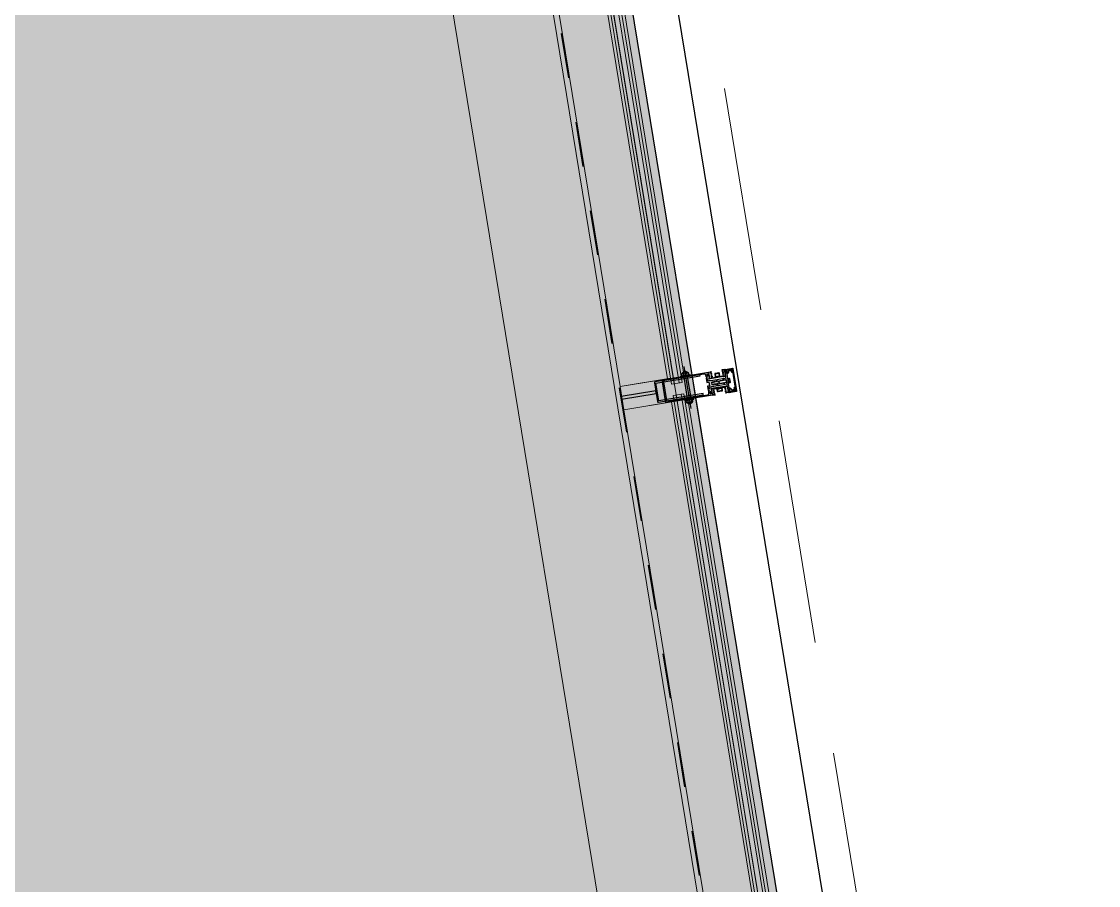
# Model space of a CAD drawing. Header units: metres. Extents: x 2 to 659295185, y -28 to 1124222152.
# Drawn here: x 655632.208 to 655634.607, y 1126445.105 to 1126447.028 of the extents above; entities that cross this region are included whole.
import ezdxf

# ---------------------------------------------------------------- set-up
doc = ezdxf.new("R2010")
doc.units = ezdxf.units.M
doc.header["$MEASUREMENT"] = 0
for name, pattern in [('CCSM_XREF ESTRUCTURA15$0$ACAD_ISO02W100', [15, 12, -3]), ('CCSM_XREF ESTRUCTURA15$0$ACAD_ISO08W100', [36, 24, -3, 6, -3]), ('CCSM_XREF ESTRUCTURA15$0$CENTER', [2, 1.25, -0.25, 0.25, -0.25]), ('CCSM_XREF ESTRUCTURA15$0$DASHED', [0.75, 0.5, -0.25]), ('DASHDOT', [1, 0.5, -0.25, 0, -0.25])]:
    doc.linetypes.add(name, pattern=pattern)
for name, color, linetype in [('CCSM_C1_CUERPO D.dwg 19-03-12$0$A-BROCAL', 8, 'CONTINUOUS'), ('CCSM_C1_CUERPO D.dwg 19-03-12$0$A-ESTRUCTURA DE FACHADA DE VIDRIO', 5, 'CONTINUOUS'), ('CCSM_C1_CUERPO D.dwg 19-03-12$0$A-VIDRIO', 135, 'CONTINUOUS'), ('CCSM_C1_CUERPO EL$0$A-AREAS COMERCIALES', 151, 'CONTINUOUS'), ('CCSM_XREF ESTRUCTURA15$0$1. ESTRUCTURA PROPUESTA', 3, 'CONTINUOUS'), ('CCSM_XREF ESTRUCTURA15$0$A-BROCAL', 8, 'CONTINUOUS'), ('CCSM_XREF ESTRUCTURA15$0$ALUMINIO', 26, 'CONTINUOUS'), ('CCSM_XREF ESTRUCTURA15$0$cl', 1, 'CCSM_XREF ESTRUCTURA15$0$CENTER'), ('CCSM_XREF ESTRUCTURA15$0$EJES', 3, 'CCSM_XREF ESTRUCTURA15$0$ACAD_ISO08W100'), ('CCSM_XREF ESTRUCTURA15$0$LAYER1', 1, 'CONTINUOUS'), ('CCSM_XREF ESTRUCTURA15$0$LAYER4', 5, 'CONTINUOUS'), ('CCSM_XREF ESTRUCTURA15$0$METALICO', 5, 'CONTINUOUS'), ('CCSM_XREF ESTRUCTURA15$0$PROYECCION DE TECHO', 212, 'CONTINUOUS'), ('CCSM_XREF ESTRUCTURA15$0$VARIOS', 20, 'CONTINUOUS')]:
    doc.layers.add(name, color=color, linetype=linetype)
doc.layers.add('CCSM_C1_CUERPO D.dwg 19-03-12$0$VEGETACIÓN', color=7, linetype='CONTINUOUS', true_color=0x428500)
doc.layers.add('LOCALES ASIGNADOS', color=41, linetype='DASHDOT', lineweight=0)
pattern_1 = [(329.308451238, (-1.74908, -4.25296), (0.0412171804, -0.54709132384), [0.05715, -0.62865]), (274.30845124, (-1.7491, -4.25296), (0.5485208358, 0.19704611346), [0.04572, -0.50292]), (19.75945124, (-1.74564, -4.29855), (0.5897357616, -0.35004758223), [0.04857, -0.53427]), (325.49265124, (-1.5987, -4.2283), (0.00707447526, -0.8229292713), [0.085725, -0.942975]), (15.94405124, (-1.5981, -4.2969), (0.8477022361, -0.58277140046), [0.072855, -0.801405]), (270.49245124, (-1.5987, -4.2283), (0.8477011195, -0.5827727124), [0.06858, -0.75438]), (300.308451238, (-1.62395, -4.30967), (-0.2291857787, -0.49847933902), [0.05715, -0.62865]), (245.30845124, (-1.62395, -4.30967), (0.57527698422, -0.09358776406), [0.04572, -0.50292]), (350.75985124, (-1.64305, -4.3512), (0.3460922171, -0.59206566832), [0.04857, -0.53427]), (316.808451238, (-1.74908, -4.25296), (0.251823560087, 0.031886379613), [0, -0.496824, 0, -0.51054, 0, -0.504825]), (286.808451238, (-1.74908, -4.25296), (0.32900826904, -0.149206878947), [0, -0.291084, 0, -0.485394, 0, -0.192405]), (246.808451238, (-1.77656, -4.08527), (0.048835163688, -0.40419522367), [0, -0.1905, 0, -0.59436, 0, -0.78867]), (236.808451238, (-1.7889, -4.01008), (0.14715442583, -0.426197633), [0, -0.24765, 0, -0.394716, 0, -0.56007])]

# ---------------------------------------------------------------- blocks, each defined once
blk = doc.blocks.new('CCSM_XREF ESTRUCTURA15$0$A$C1C286DAD')
at = {"layer": 'CCSM_XREF ESTRUCTURA15$0$ALUMINIO'}
h = blk.add_hatch(color=256, dxfattribs=at)
edge = h.paths.add_edge_path()
edge.add_line((12061.7, -3707), (12062.3, -3707.6))
edge.add_line((12062.3, -3707.6), (12061.8, -3708.2))
edge.add_line((12061.8, -3708.2), (12062.3, -3708.7))
edge.add_line((12062.3, -3708.7), (12061.8, -3709.2))
edge.add_line((12061.8, -3709.2), (12062.3, -3709.7))
edge.add_line((12062.3, -3709.7), (12061.8, -3710.2))
edge.add_line((12061.8, -3710.2), (12062.3, -3710.7))
edge.add_line((12062.3, -3710.7), (12061.8, -3711.2))
edge.add_line((12061.8, -3711.2), (12062.3, -3711.7))
edge.add_line((12062.3, -3711.7), (12061.8, -3712.2))
edge.add_line((12061.8, -3712.2), (12062.3, -3712.7))
edge.add_line((12062.3, -3712.7), (12061.8, -3713.3))
edge.add_line((12061.8, -3713.3), (12062.3, -3713.8))
edge.add_line((12062.3, -3713.8), (12061.8, -3714.3))
edge.add_line((12061.8, -3714.3), (12062.3, -3714.8))
edge.add_line((12062.3, -3714.8), (12061.8, -3715.3))
edge.add_line((12061.8, -3715.3), (12062.3, -3715.8))
edge.add_line((12062.3, -3715.8), (12061.8, -3716.3))
edge.add_line((12061.8, -3716.3), (12062.3, -3716.8))
edge.add_line((12062.3, -3716.8), (12061.8, -3717.3))
edge.add_line((12061.8, -3717.3), (12062.3, -3717.8))
edge.add_line((12062.3, -3717.8), (12061.8, -3718.3))
edge.add_line((12061.8, -3718.3), (12062.3, -3718.8))
edge.add_line((12062.3, -3718.8), (12061.8, -3719.3))
edge.add_line((12061.8, -3719.3), (12062.3, -3719.9))
edge.add_line((12062.3, -3719.9), (12061.6, -3720.5))
edge.add_line((12061.6, -3720.5), (12060.6, -3720.5))
edge.add_line((12060.6, -3720.5), (12060.6, -3718.2))
edge.add_line((12060.6, -3718.2), (12058.6, -3718.2))
edge.add_line((12058.6, -3718.2), (12058.6, -3720.5))
edge.add_line((12058.6, -3720.5), (12057.6, -3720.5))
edge.add_line((12057.6, -3720.5), (12057.6, -3705.5))
edge.add_line((12057.6, -3705.5), (12056.6, -3704.5))
edge.add_line((12056.6, -3704.5), (12057.6, -3703.5))
edge.add_line((12057.6, -3703.5), (12057.6, -3699.7))
edge.add_line((12057.6, -3699.7), (12053.8, -3699.7))
edge.add_line((12053.8, -3699.7), (12053.8, -3704.5))
edge.add_line((12053.8, -3704.5), (12046.3, -3704.5))
edge.add_line((12046.3, -3704.5), (12045.7, -3703.3))
edge.add_arc((12044.8, -3701.5), 2, 296.5651, 603.435)
edge.add_line((12043.9, -3703.3), (12043.3, -3704.5))
edge.add_line((12043.3, -3704.5), (12038.8, -3704.5))
edge.add_line((12038.8, -3704.5), (12038.8, -3599.5))
edge.add_line((12038.8, -3599.5), (12090.8, -3599.5))
edge.add_line((12090.8, -3599.5), (12090.8, -3704.5))
edge.add_line((12090.8, -3704.5), (12086.3, -3704.5))
edge.add_line((12086.3, -3704.5), (12085.7, -3703.3))
edge.add_arc((12084.8, -3701.5), 2, 296.5651, 603.435)
edge.add_line((12083.9, -3703.3), (12083.3, -3704.5))
edge.add_line((12083.3, -3704.5), (12075.8, -3704.5))
edge.add_line((12075.8, -3704.5), (12075.8, -3699.7))
edge.add_line((12075.8, -3699.7), (12072, -3699.7))
edge.add_line((12072, -3699.7), (12072, -3703.5))
edge.add_line((12072, -3703.5), (12073, -3704.5))
edge.add_line((12073, -3704.5), (12072, -3705.5))
edge.add_line((12072, -3705.5), (12072, -3720.5))
edge.add_line((12072, -3720.5), (12071, -3720.5))
edge.add_line((12071, -3720.5), (12071, -3718.2))
edge.add_line((12071, -3718.2), (12069, -3718.2))
edge.add_line((12069, -3718.2), (12069, -3720.5))
edge.add_line((12069, -3720.5), (12068.1, -3720.5))
edge.add_line((12068.1, -3720.5), (12067.4, -3719.9))
edge.add_line((12067.4, -3719.9), (12067.9, -3719.3))
edge.add_line((12067.9, -3719.3), (12067.4, -3718.8))
edge.add_line((12067.4, -3718.8), (12067.9, -3718.3))
edge.add_line((12067.9, -3718.3), (12067.4, -3717.8))
edge.add_line((12067.4, -3717.8), (12067.9, -3717.3))
edge.add_line((12067.9, -3717.3), (12067.4, -3716.8))
edge.add_line((12067.4, -3716.8), (12067.9, -3716.3))
edge.add_line((12067.9, -3716.3), (12067.4, -3715.8))
edge.add_line((12067.4, -3715.8), (12067.9, -3715.3))
edge.add_line((12067.9, -3715.3), (12067.4, -3714.8))
edge.add_line((12067.4, -3714.8), (12067.9, -3714.3))
edge.add_line((12067.9, -3714.3), (12067.4, -3713.8))
edge.add_line((12067.4, -3713.8), (12067.9, -3713.3))
edge.add_line((12067.9, -3713.3), (12067.4, -3712.7))
edge.add_line((12067.4, -3712.7), (12067.9, -3712.2))
edge.add_line((12067.9, -3712.2), (12067.4, -3711.7))
edge.add_line((12067.4, -3711.7), (12067.9, -3711.2))
edge.add_line((12067.9, -3711.2), (12067.4, -3710.7))
edge.add_line((12067.4, -3710.7), (12067.9, -3710.2))
edge.add_line((12067.9, -3710.2), (12067.4, -3709.7))
edge.add_line((12067.4, -3709.7), (12067.9, -3709.2))
edge.add_line((12067.9, -3709.2), (12067.4, -3708.7))
edge.add_line((12067.4, -3708.7), (12067.9, -3708.2))
edge.add_line((12067.9, -3708.2), (12067.4, -3707.6))
edge.add_line((12067.4, -3707.6), (12068, -3707))
edge.add_line((12068, -3707), (12061.7, -3707))
edge = h.paths.add_edge_path(flags=16)
edge.add_line((12088.8, -3605.5), (12088.8, -3693.7))
edge.add_arc((12085.8, -3693.7), 3, -90, 0, ccw=False)
edge.add_line((12085.8, -3696.7), (12082.8, -3696.7))
edge.add_line((12082.8, -3696.7), (12078.8, -3699.2))
edge.add_line((12078.8, -3699.2), (12078.8, -3696.7))
edge.add_line((12078.8, -3696.7), (12069, -3696.7))
edge.add_line((12069, -3696.7), (12069, -3701.5))
edge.add_line((12069, -3701.5), (12060.6, -3701.5))
edge.add_line((12060.6, -3701.5), (12060.6, -3696.7))
edge.add_line((12060.6, -3696.7), (12050.8, -3696.7))
edge.add_line((12050.8, -3696.7), (12050.8, -3699.2))
edge.add_line((12050.8, -3699.2), (12046.8, -3696.7))
edge.add_line((12046.8, -3696.7), (12043.8, -3696.7))
edge.add_arc((12043.8, -3693.7), 3, 180, 270, ccw=False)
edge.add_line((12040.8, -3693.7), (12040.8, -3605.5))
edge.add_arc((12043.8, -3605.5), 3, 90, 180, ccw=False)
edge.add_line((12043.8, -3602.5), (12085.8, -3602.5))
edge.add_arc((12085.8, -3605.5), 3, 0, 90, ccw=False)
h = blk.add_hatch(color=256, dxfattribs=at)
edge = h.paths.add_edge_path()
edge.add_arc((12088.9, -3756.8), 1.02, 270, 360)
edge.add_line((12089.9, -3756.8), (12089.9, -3744.6))
edge.add_line((12089.9, -3744.6), (12088.9, -3743.6))
edge.add_line((12088.9, -3743.6), (12090.7, -3741.8))
edge.add_line((12090.7, -3741.8), (12091, -3741.8))
edge.add_arc((12091, -3742.1), 0.3, 0, 90, ccw=False)
edge.add_line((12091.3, -3742.1), (12091.3, -3758.2))
edge.add_arc((12090.3, -3758.2), 1.02, -90, 0, ccw=False)
edge.add_line((12090.3, -3759.2), (12039.5, -3759.2))
edge.add_arc((12039.5, -3758.2), 1.02, 180, 270, ccw=False)
edge.add_line((12038.5, -3758.2), (12038.5, -3742.1))
edge.add_arc((12038.8, -3742.1), 0.3, 90, 180, ccw=False)
edge.add_line((12038.8, -3741.8), (12039.1, -3741.8))
edge.add_line((12039.1, -3741.8), (12040.9, -3743.6))
edge.add_line((12040.9, -3743.6), (12039.9, -3744.6))
edge.add_line((12039.9, -3744.6), (12039.9, -3756.8))
edge.add_arc((12040.9, -3756.8), 1.02, 180, 270)
edge.add_line((12040.9, -3757.8), (12088.9, -3757.8))
at = {"layer": 'CCSM_XREF ESTRUCTURA15$0$A-BROCAL', "elevation": -0.5}
for points in [[(-7340.1, 1787.5), (-7025.4, -3691.3), (-7020, -3767.1), (32750.7, -3767.2), (32755.1, -3691), (33071.8, 1801.9)], [(-7240.3, 1793.3), (-6927.9, -3643.7), (-6901.2, -3667.1), (32631.6, -3667.2), (32657.6, -3643.9), (32971.9, 1807.7)]]:
    blk.add_lwpolyline(points, dxfattribs=at)
at = {"layer": 'CCSM_XREF ESTRUCTURA15$0$ALUMINIO', "elevation": -0.5}
for points in [[(12061.7, -3707), (12062.3, -3707.6), (12061.8, -3708.2), (12062.3, -3708.7), (12061.8, -3709.2), (12062.3, -3709.7), (12061.8, -3710.2), (12062.3, -3710.7), (12061.8, -3711.2), (12062.3, -3711.7), (12061.8, -3712.2), (12062.3, -3712.7), (12061.8, -3713.3), (12062.3, -3713.8), (12061.8, -3714.3), (12062.3, -3714.8), (12061.8, -3715.3), (12062.3, -3715.8), (12061.8, -3716.3), (12062.3, -3716.8), (12061.8, -3717.3), (12062.3, -3717.8), (12061.8, -3718.3), (12062.3, -3718.8), (12061.8, -3719.3), (12062.3, -3719.9), (12061.6, -3720.5), (12060.6, -3720.5), (12060.6, -3718.2), (12058.6, -3718.2), (12058.6, -3720.5), (12057.6, -3720.5), (12057.6, -3705.5), (12056.6, -3704.5), (12057.6, -3703.5), (12057.6, -3699.7), (12053.8, -3699.7), (12053.8, -3704.5), (12046.3, -3704.5), (12045.7, -3703.3, 4.236068), (12043.9, -3703.3), (12043.3, -3704.5), (12038.8, -3704.5), (12038.8, -3599.5), (12090.8, -3599.5), (12090.8, -3704.5), (12086.3, -3704.5), (12085.7, -3703.3, 4.236068), (12083.9, -3703.3), (12083.3, -3704.5), (12075.8, -3704.5), (12075.8, -3699.7), (12072, -3699.7), (12072, -3703.5), (12073, -3704.5), (12072, -3705.5), (12072, -3720.5), (12071, -3720.5), (12071, -3718.2), (12069, -3718.2), (12069, -3720.5), (12068.1, -3720.5), (12067.4, -3719.9), (12067.9, -3719.3), (12067.4, -3718.8), (12067.9, -3718.3), (12067.4, -3717.8), (12067.9, -3717.3), (12067.4, -3716.8), (12067.9, -3716.3), (12067.4, -3715.8), (12067.9, -3715.3), (12067.4, -3714.8), (12067.9, -3714.3), (12067.4, -3713.8), (12067.9, -3713.3), (12067.4, -3712.7), (12067.9, -3712.2), (12067.4, -3711.7), (12067.9, -3711.2), (12067.4, -3710.7), (12067.9, -3710.2), (12067.4, -3709.7), (12067.9, -3709.2), (12067.4, -3708.7), (12067.9, -3708.2), (12067.4, -3707.6), (12068, -3707)], [(12088.8, -3605.5), (12088.8, -3693.7, -0.414214), (12085.8, -3696.7), (12082.8, -3696.7), (12078.8, -3699.2), (12078.8, -3696.7), (12069, -3696.7), (12069, -3701.5), (12060.6, -3701.5), (12060.6, -3696.7), (12050.8, -3696.7), (12050.8, -3699.2), (12046.8, -3696.7), (12043.8, -3696.7, -0.414214), (12040.8, -3693.7), (12040.8, -3605.5, -0.414214), (12043.8, -3602.5), (12085.8, -3602.5, -0.414214)], [(12088.9, -3757.8), (12088.9, -3757.8, 0.414214), (12089.9, -3756.8), (12089.9, -3744.6), (12088.9, -3743.6), (12090.7, -3741.8), (12091, -3741.8, -0.414214), (12091.3, -3742.1), (12091.3, -3758.2, -0.414214), (12090.3, -3759.2), (12039.5, -3759.2, -0.414214), (12038.5, -3758.2), (12038.5, -3742.1, -0.414214), (12038.8, -3741.8), (12039.1, -3741.8), (12040.9, -3743.6), (12039.9, -3744.6), (12039.9, -3756.8, 0.414214), (12040.9, -3757.8)], [(12081.8, -3740.6), (12083.1, -3741.9, 2.544495), (12086.3, -3741.9), (12087.6, -3740.6), (12088.8, -3740.6, -0.414214), (12089.8, -3741.7), (12089.8, -3742.6), (12088.8, -3743.6), (12089.8, -3744.7), (12087.6, -3755.8, -0.35857), (12085.7, -3757.4), (12081.7, -3757.4), (12081.7, -3755.4), (12085.7, -3755.4), (12085.7, -3747.9, -0.4818), (12080.3, -3743.6), (12065.9, -3743.6), (12064.8, -3742.6), (12063.8, -3743.6), (12049.4, -3743.6, -0.4818), (12044, -3747.9), (12044, -3755.4), (12048, -3755.4), (12048, -3757.4), (12044, -3757.4, -0.35857), (12042.1, -3755.8), (12039.9, -3744.7), (12040.9, -3743.6), (12039.9, -3742.6), (12039.9, -3741.7, -0.414214), (12040.9, -3740.6), (12042.1, -3740.6), (12043.4, -3741.9, 2.544495), (12046.6, -3741.9), (12047.8, -3740.6)]]:
    blk.add_lwpolyline(points, format="xyb", close=True, dxfattribs=at)
blk.add_lwpolyline([(12061.7, -3723), (12062.3, -3723.6), (12061.8, -3724.2), (12062.3, -3724.7), (12061.8, -3725.2), (12062.3, -3725.7), (12061.8, -3726.2), (12062.3, -3726.7), (12061.8, -3727.2), (12062.3, -3727.7), (12061.8, -3728.2), (12062.3, -3728.7), (12061.8, -3729.3), (12062.3, -3729.8), (12061.8, -3730.3), (12062.3, -3730.8), (12061.8, -3731.3), (12062.3, -3731.8), (12061.8, -3732.3), (12062.3, -3732.8), (12061.8, -3733.3), (12062.3, -3733.8), (12061.8, -3734.3), (12062.3, -3734.8), (12061.8, -3735.3), (12062.3, -3735.9), (12061.6, -3736.5), (12060.6, -3736.5), (12060.6, -3734.2), (12058.6, -3734.2), (12058.6, -3736.5), (12057.6, -3736.5), (12057.6, -3720.5), (12062.4, -3720.5), (12062.4, -3719.2), (12063, -3718.6), (12062.4, -3718), (12062.4, -3711.9), (12063, -3711.3), (12062.4, -3710.7), (12062.4, -3708), (12067.3, -3708), (12067.3, -3710.7), (12066.7, -3711.3), (12067.3, -3711.9), (12067.3, -3718), (12066.7, -3718.6), (12067.3, -3719.2), (12067.3, -3720.5), (12072, -3720.5), (12072, -3736.5), (12071, -3736.5), (12071, -3734.2), (12069, -3734.2), (12069, -3736.5), (12068.1, -3736.5), (12067.4, -3735.9), (12067.9, -3735.3), (12067.4, -3734.8), (12067.9, -3734.3), (12067.4, -3733.8), (12067.9, -3733.3), (12067.4, -3732.8), (12067.9, -3732.3), (12067.4, -3731.8), (12067.9, -3731.3), (12067.4, -3730.8), (12067.9, -3730.3), (12067.4, -3729.8), (12067.9, -3729.3), (12067.4, -3728.7), (12067.9, -3728.2), (12067.4, -3727.7), (12067.9, -3727.2), (12067.4, -3726.7), (12067.9, -3726.2), (12067.4, -3725.7), (12067.9, -3725.2), (12067.4, -3724.7), (12067.9, -3724.2), (12067.4, -3723.6), (12068, -3723)], close=True, dxfattribs=at)
at = {"layer": 'CCSM_XREF ESTRUCTURA15$0$cl'}
blk.add_line((10588.3, -3503.1, -0.5), (15143.3, -3503.1, -0.5), dxfattribs=at)
at = {"layer": 'CCSM_XREF ESTRUCTURA15$0$EJES'}
blk.add_line((12112.3, -3652, -0.5), (12017.4, -3652, -0.5), dxfattribs=at)
at = {"layer": 'CCSM_XREF ESTRUCTURA15$0$LAYER1', "elevation": -0.5}
for points in [[(12046.5, -3710.5), (12047, -3708.8), (12049.6, -3708.8), (12049.1, -3710.5), (12050.1, -3710.5), (12050.6, -3708.8), (12052.8, -3708.8), (12052.3, -3710.5), (12053.3, -3710.5), (12053.8, -3708.8), (12053.8, -3704.6), (12045.4, -3704.6), (12045.4, -3701.6), (12046.5, -3702.2), (12046.8, -3701.7), (12044.9, -3700.6), (12042.9, -3701.8), (12043.2, -3702.3), (12044.4, -3701.6), (12044.4, -3704.6), (12038.8, -3704.6), (12038.8, -3708.8), (12038.3, -3710.5), (12039.4, -3710.5), (12039.9, -3708.8), (12042.2, -3708.8), (12041.7, -3710.5), (12042.8, -3710.5), (12043.3, -3708.8), (12046, -3708.8), (12045.5, -3710.5)], [(12083.2, -3710.5), (12082.7, -3708.8), (12080.1, -3708.8), (12080.6, -3710.5), (12079.5, -3710.5), (12079, -3708.8), (12076.9, -3708.8), (12077.4, -3710.5), (12076.3, -3710.5), (12075.8, -3708.8), (12075.8, -3704.6), (12084.3, -3704.6), (12084.3, -3701.6), (12083.1, -3702.2), (12082.8, -3701.7), (12084.8, -3700.6), (12086.8, -3701.8), (12086.5, -3702.3), (12085.3, -3701.6), (12085.3, -3704.6), (12090.9, -3704.6), (12090.9, -3708.8), (12091.4, -3710.5), (12090.3, -3710.5), (12089.8, -3708.8), (12087.5, -3708.8), (12088, -3710.5), (12086.9, -3710.5), (12086.4, -3708.8), (12083.7, -3708.8), (12084.2, -3710.5)], [(12046.5, -3734.5), (12047, -3736.3), (12049.6, -3736.3), (12049.1, -3734.5), (12050.1, -3734.5), (12050.6, -3736.3), (12052.8, -3736.3), (12052.3, -3734.5), (12053.3, -3734.5), (12053.8, -3736.3), (12053.8, -3740.5), (12045.4, -3740.5), (12045.4, -3743.5), (12046.5, -3742.8), (12046.8, -3743.3), (12044.9, -3744.5), (12042.9, -3743.3), (12043.2, -3742.8), (12044.4, -3743.5), (12044.4, -3740.5), (12038.8, -3740.5), (12038.8, -3736.3), (12038.3, -3734.5), (12039.4, -3734.5), (12039.9, -3736.3), (12042.2, -3736.3), (12041.7, -3734.5), (12042.8, -3734.5), (12043.3, -3736.3), (12046, -3736.3), (12045.5, -3734.5)], [(12083.2, -3734.5), (12082.7, -3736.3), (12080.1, -3736.3), (12080.6, -3734.5), (12079.5, -3734.5), (12079, -3736.3), (12076.9, -3736.3), (12077.4, -3734.5), (12076.3, -3734.5), (12075.8, -3736.3), (12075.8, -3740.5), (12084.3, -3740.5), (12084.3, -3743.5), (12083.1, -3742.8), (12082.8, -3743.3), (12084.8, -3744.5), (12086.8, -3743.3), (12086.5, -3742.8), (12085.3, -3743.5), (12085.3, -3740.5), (12090.9, -3740.5), (12090.9, -3736.3), (12091.4, -3734.5), (12090.3, -3734.5), (12089.8, -3736.3), (12087.5, -3736.3), (12088, -3734.5), (12086.9, -3734.5), (12086.4, -3736.3), (12083.7, -3736.3), (12084.2, -3734.5)]]:
    blk.add_lwpolyline(points, close=True, dxfattribs=at)
at = {"layer": 'CCSM_XREF ESTRUCTURA15$0$LAYER4', "linetype": 'CCSM_XREF ESTRUCTURA15$0$ACAD_ISO02W100'}
for p, q in [((12062.4, -3747.5, -0.5), (12062.4, -3744.5, -0.5)), ((12067.2, -3747.5, -0.5), (12067.2, -3744.5, -0.5))]:
    blk.add_line(p, q, dxfattribs=at)
at = {"layer": 'CCSM_XREF ESTRUCTURA15$0$LAYER4', "elevation": -0.5}
blk.add_lwpolyline([(12067.3, -3740.6), (12067.3, -3732.8), (12067.8, -3732.3), (12067.3, -3731.8), (12067.8, -3731.3), (12067.3, -3730.8), (12067.8, -3730.3), (12067.3, -3729.7), (12067.8, -3729.2), (12067.3, -3728.7), (12067.8, -3728.2), (12067.3, -3727.7), (12067.7, -3727.2), (12067.2, -3726.7), (12067.7, -3726.2), (12067.2, -3725.7), (12067.7, -3725.2), (12067.2, -3724.7), (12067.7, -3724.2), (12067.2, -3723.7), (12062.5, -3723.7), (12062.5, -3723.7), (12061.9, -3724.2), (12062.5, -3724.7), (12061.9, -3725.2), (12062.5, -3725.7), (12061.9, -3726.2), (12062.5, -3726.7), (12061.9, -3727.2), (12062.4, -3727.7), (12061.9, -3728.2), (12062.4, -3728.7), (12061.9, -3729.2), (12062.4, -3729.7), (12061.9, -3730.3), (12062.4, -3730.8), (12061.9, -3731.3), (12062.4, -3731.8), (12061.9, -3732.3), (12062.4, -3732.8), (12062.4, -3740.6)], dxfattribs=at)
at = {"layer": 'CCSM_XREF ESTRUCTURA15$0$LAYER4', "linetype": 'CCSM_XREF ESTRUCTURA15$0$ACAD_ISO02W100', "elevation": -0.5}
for points in [[(12070.8, -3743.6), (12058.8, -3743.6), (12058.8, -3744.5), (12070.8, -3744.5)], [(12069.3, -3744.5), (12060.3, -3744.5), (12060.3, -3747.8), (12061.2, -3748.7), (12068.4, -3748.7), (12069.3, -3747.8)]]:
    blk.add_lwpolyline(points, close=True, dxfattribs=at)
at = {"layer": 'CCSM_XREF ESTRUCTURA15$0$LAYER4', "linetype": 'CCSM_XREF ESTRUCTURA15$0$ACAD_ISO02W100'}
for centre, radius, start, end in [((12061.4, -3747.4, -0.5), 1.06, 187.2765, 352.7236), ((12064.8, -3744.9, -0.5), 3.58, 227.8677, 312.1323), ((12064.8, -3744.9, -0.5), 3.58, 227.8677, 312.1323), ((12068.3, -3747.4, -0.5), 1.06, 187.2765, 352.7236)]:
    blk.add_arc(centre, radius, start, end, dxfattribs=at)
at = {"layer": 'CCSM_XREF ESTRUCTURA15$0$METALICO'}
for p, q in [((12037.3, -3648, -0.5), (12033.3, -3648, -0.5)), ((12037.3, -3656.1, -0.5), (12033.3, -3656.1, -0.5)), ((12088.8, -3648, -0.5), (12040.8, -3648, -0.5)), ((12088.8, -3656, -0.5), (12040.8, -3656, -0.5)), ((12092.4, -3648, -0.5), (12096.4, -3648, -0.5)), ((12092.4, -3656.1, -0.5), (12096.4, -3656.1, -0.5))]:
    blk.add_line(p, q, dxfattribs=at)
at = {"layer": 'CCSM_XREF ESTRUCTURA15$0$METALICO', "elevation": -0.5}
for points in [[(12068.8, -3503.2), (12062.8, -3503.2), (12062.8, -3581.5), (12068.8, -3581.5)], [(12037.3, -3662.2), (12038.8, -3662.2), (12038.8, -3641.9), (12037.3, -3641.9)], [(12092.4, -3662.2), (12090.8, -3662.2), (12090.8, -3641.9), (12092.4, -3641.9)]]:
    blk.add_lwpolyline(points, close=True, dxfattribs=at)
for points in [[(12085.8, -3584.5), (12085.8, -3684.6), (12088.8, -3684.6), (12088.8, -3583.5, 0.414214), (12086.8, -3581.5), (12044.8, -3581.5, 0.414214), (12042.8, -3583.5), (12042.8, -3684.6), (12045.8, -3684.6), (12045.8, -3584.5)], [(12050.6, -3728), (12045.6, -3728, -0.414214), (12044.1, -3726.5), (12044.1, -3718.5, -0.414214), (12045.6, -3717), (12050.6, -3717, -0.414214), (12052.1, -3718.5), (12052.1, -3726.5, -0.414214)], [(12079, -3728), (12084, -3728, 0.414214), (12085.5, -3726.5), (12085.5, -3718.5, 0.414214), (12084, -3717), (12079, -3717, 0.414214), (12077.5, -3718.5), (12077.5, -3726.5, 0.414214)], [(12050.6, -3726.8), (12045.6, -3726.8, -0.414214), (12045.3, -3726.5), (12045.3, -3718.5, -0.414214), (12045.6, -3718.2), (12050.6, -3718.2, -0.414214), (12050.9, -3718.5), (12050.9, -3726.5, -0.414214)], [(12079, -3726.8), (12084, -3726.8, 0.414214), (12084.3, -3726.5), (12084.3, -3718.5, 0.414214), (12084, -3718.2), (12079, -3718.2, 0.414214), (12078.7, -3718.5), (12078.7, -3726.5, 0.414214)]]:
    blk.add_lwpolyline(points, format="xyb", close=True, dxfattribs=at)
for points in [[(12037.3, -3644.4), (12032.5, -3644.4), (12031.2, -3645.9), (12031.2, -3658.2), (12032.5, -3659.6), (12037.3, -3659.6)], [(12092.4, -3644.4), (12097.2, -3644.4), (12098.5, -3645.9), (12098.5, -3658.2), (12097.2, -3659.6), (12092.4, -3659.6)]]:
    blk.add_lwpolyline(points, dxfattribs=at)
for points in [[(12033.3, -3644.4, 0.97177), (12033.3, -3648, 0.375), (12033.3, -3656.1, 0.97177), (12033.3, -3659.6, 0.97177)], [(12096.4, -3644.4, -0.97177), (12096.4, -3648, -0.375), (12096.4, -3656.1, -0.97177), (12096.4, -3659.6, -0.97177)]]:
    blk.add_lwpolyline(points, format="xyb", dxfattribs=at)
at = {"layer": 'CCSM_XREF ESTRUCTURA15$0$METALICO'}
for centre, start, end in [((12034.8, -3652, -0.5), 124.6703, 235.3297), ((12094.9, -3652, -0.5), 304.6703, 55.3297)]:
    blk.add_arc(centre, 6.4, start, end, dxfattribs=at)
at = {"layer": 'CCSM_XREF ESTRUCTURA15$0$VARIOS', "elevation": -0.5}
for points in [[(12053.6, -3710.5), (12052.1, -3710.5), (12052.1, -3734.5), (12053.6, -3734.5)], [(12076, -3710.5), (12077.5, -3710.5), (12077.5, -3734.5), (12076, -3734.5)]]:
    blk.add_lwpolyline(points, close=True, dxfattribs=at)

msp = doc.modelspace()

# ---------------------------------------------------------------- hatches: boundary and pattern name
at = {"layer": 'CCSM_C1_CUERPO D.dwg 19-03-12$0$VEGETACIÓN', "lineweight": 5}
h = msp.add_hatch(dxfattribs=at)
h.set_pattern_fill('AR-CONC', color=256, scale=0.003, style=0)
h.set_pattern_definition(pattern_1)
edge = h.paths.add_edge_path()
edge.add_line((655631.3766, 1126426.2662), (655636.7773, 1126427.4745))
edge.add_line((655636.7773, 1126427.4745), (655630.3748, 1126466.5361))
edge.add_line((655630.3748, 1126466.5361), (655624.8693, 1126465.9567))
edge.add_line((655624.8693, 1126465.9567), (655624.9113, 1126465.7006))
edge.add_line((655624.9113, 1126465.7006), (655624.8126, 1126465.6844))
edge.add_line((655624.8126, 1126465.6844), (655625.889, 1126459.1177))
edge.add_line((655625.889, 1126459.1177), (655626.4796, 1126459.2146))
edge.add_line((655626.4796, 1126459.2146), (655626.7999, 1126457.2365))
edge.add_line((655626.7999, 1126457.2365), (655626.2432, 1126457.1491))
edge.add_line((655626.2432, 1126457.1491), (655626.2521, 1126457.0651))
edge.add_arc((655622.7715, 1126448.7623), 9.0029, 1.64019, 67.2566, ccw=False)
edge.add_arc((655617.5094, 1126449.2351), 14.263, 323.00991, 359.13576, ccw=False)
edge.add_arc((655533.9247, 1126331.6339), 144.5887, 47.020585, 48.937825, ccw=False)
edge.add_arc((655629.9883, 1126435.569), 3.1137, -13.4544, 36.3556, ccw=False)
edge.add_arc((655630.6285, 1126435.623), 2.5117, 279.0348, 341.9454, ccw=False)
edge.add_line((655631.0229, 1126433.1424), (655630.1706, 1126433.0027))
edge.add_line((655630.1706, 1126433.0027), (655631.2409, 1126426.4732))
edge.add_line((655631.2409, 1126426.4732), (655631.3393, 1126426.4936))
edge.add_line((655631.3393, 1126426.4936), (655631.3766, 1126426.2662))
h = msp.add_hatch(dxfattribs=at)
h.set_pattern_fill('AR-CONC', color=256, scale=0.003, style=0)
h.set_pattern_definition(pattern_1)
edge = h.paths.add_edge_path()
edge.add_line((655631.3766, 1126426.2662), (655636.7773, 1126427.4745))
edge.add_line((655636.7773, 1126427.4745), (655630.3748, 1126466.5361))
edge.add_line((655630.3748, 1126466.5361), (655624.8693, 1126465.9567))
edge.add_line((655624.8693, 1126465.9567), (655624.9113, 1126465.7006))
edge.add_line((655624.9113, 1126465.7006), (655624.8126, 1126465.6844))
edge.add_line((655624.8126, 1126465.6844), (655625.889, 1126459.1177))
edge.add_line((655625.889, 1126459.1177), (655626.4796, 1126459.2146))
edge.add_line((655626.4796, 1126459.2146), (655626.7999, 1126457.2365))
edge.add_line((655626.7999, 1126457.2365), (655626.2432, 1126457.1491))
edge.add_line((655626.2432, 1126457.1491), (655626.2521, 1126457.0651))
edge.add_arc((655622.7715, 1126448.7623), 9.0029, 1.64019, 67.2566, ccw=False)
edge.add_arc((655617.5094, 1126449.2351), 14.263, 323.00991, 359.13576, ccw=False)
edge.add_arc((655533.9247, 1126331.6339), 144.5887, 47.020585, 48.937825, ccw=False)
edge.add_arc((655629.9883, 1126435.569), 3.1137, -13.4544, 36.3556, ccw=False)
edge.add_arc((655630.6285, 1126435.623), 2.5117, 279.0348, 341.9454, ccw=False)
edge.add_line((655631.0229, 1126433.1424), (655630.1706, 1126433.0027))
edge.add_line((655630.1706, 1126433.0027), (655631.2409, 1126426.4732))
edge.add_line((655631.2409, 1126426.4732), (655631.3393, 1126426.4936))
edge.add_line((655631.3393, 1126426.4936), (655631.3766, 1126426.2662))
at = {"layer": 'LOCALES ASIGNADOS'}
h = msp.add_hatch(color=256, dxfattribs=at)
edge = h.paths.add_edge_path()
edge.add_arc((219491.1056, 1054914.3756), 441878.9229, 9.308049718, 9.309563548, ccw=False)
edge.add_line((655551.8097, 1126384.9626), (655564.5398, 1126387.0492))
edge.add_line((655564.5398, 1126387.0492), (655562.5867, 1126398.9652))
edge.add_line((655562.5867, 1126398.9652), (655552.3922, 1126397.2942))
edge.add_line((655552.3922, 1126397.2942), (655552.4569, 1126396.8995))
edge.add_line((655552.4569, 1126396.8995), (655549.9212, 1126396.4839))

# ---------------------------------------------------------------- linework, layer by layer
at = {"layer": 'CCSM_C1_CUERPO D.dwg 19-03-12$0$A-BROCAL', "lineweight": 5, "elevation": -0.0005}
msp.add_lwpolyline([(655624.8608, 1126466.0564), (655630.4582, 1126466.6454), (655636.8912, 1126427.3975), (655631.3987, 1126426.1687), (655631.3769, 1126426.2663), (655636.7773, 1126427.4745), (655630.3748, 1126466.5361), (655624.8713, 1126465.9569), (655624.8608, 1126466.0564)], dxfattribs=at)
msp.add_lwpolyline([(655624.8608, 1126466.0564), (655630.4582, 1126466.6454), (655636.8912, 1126427.3975), (655631.3987, 1126426.1687), (655631.3769, 1126426.2663), (655636.7773, 1126427.4745), (655630.3748, 1126466.5361), (655624.8713, 1126465.9569), (655624.8608, 1126466.0564)], dxfattribs=at)
at = {"layer": 'CCSM_C1_CUERPO D.dwg 19-03-12$0$A-ESTRUCTURA DE FACHADA DE VIDRIO', "color": 6, "lineweight": 5, "elevation": -0.0005}
for points in [[(655633.3455, 1126427.1445), (655631.2016, 1126426.6657), (655631.2373, 1126426.4482), (655636.5731, 1126427.6401), (655630.2341, 1126466.314), (655624.797, 1126465.74), (655624.8327, 1126465.5226), (655627.0173, 1126465.7532)], [(655632.816, 1126449.2022), (655633.5572, 1126444.6797)]]:
    msp.add_lwpolyline(points, dxfattribs=at)
at = {"layer": 'CCSM_C1_CUERPO D.dwg 19-03-12$0$A-ESTRUCTURA DE FACHADA DE VIDRIO', "lineweight": 5, "elevation": -0.0005}
for points in [[(655633.7012, 1126446.2416), (655633.4508, 1126447.769), (655633.4337, 1126447.7662), (655633.684, 1126446.2388)], [(655633.2912, 1126447.7428), (655633.5416, 1126446.2154), (655633.6472, 1126446.2328), (655633.3969, 1126447.7601)], [(655633.55, 1126446.1639), (655633.8004, 1126444.6365), (655633.9061, 1126444.6538), (655633.6557, 1126446.1813)], [(655633.96, 1126444.6627), (655633.7096, 1126446.1901), (655633.6925, 1126446.1873), (655633.9428, 1126444.6599)]]:
    msp.add_lwpolyline(points, close=True, dxfattribs=at)
at = {"layer": 'CCSM_C1_CUERPO D.dwg 19-03-12$0$A-ESTRUCTURA DE FACHADA DE VIDRIO', "color": 4, "lineweight": 5, "elevation": -0.0005}
msp.add_lwpolyline([(655633.6619, 1126446.1823), (655633.55, 1126446.1639), (655633.5416, 1126446.2154), (655633.6534, 1126446.2338), (655633.6556, 1126446.2207), (655633.6793, 1126446.2245), (655633.6771, 1126446.2377), (655633.7012, 1126446.2416), (655633.7096, 1126446.1901), (655633.6856, 1126446.1862), (655633.6834, 1126446.1993), (655633.6597, 1126446.1954), (655633.6619, 1126446.1823)], dxfattribs=at)
at = {"layer": 'CCSM_C1_CUERPO D.dwg 19-03-12$0$A-VIDRIO', "lineweight": 5, "elevation": -0.0005}
for points in [[(655633.4009, 1126447.7743), (655633.6556, 1126446.2207), (655633.6618, 1126446.2217), (655633.4071, 1126447.7753)], [(655633.4184, 1126447.7772), (655633.673, 1126446.2235), (655633.6793, 1126446.2245), (655633.4246, 1126447.7782)], [(655633.6597, 1126446.1954), (655633.9144, 1126444.6417), (655633.9206, 1126444.6427), (655633.6659, 1126446.1964)], [(655633.6772, 1126446.1983), (655633.9318, 1126444.6446), (655633.9381, 1126444.6456), (655633.6834, 1126446.1993)]]:
    msp.add_lwpolyline(points, close=True, dxfattribs=at)
at = {"layer": 'CCSM_C1_CUERPO D.dwg 19-03-12$0$VEGETACIÓN', "color": 7, "lineweight": 5}
msp.add_lwpolyline([(655626.2521, 1126457.0651, -0.294394), (655631.7707, 1126449.02), (655631.7707, 1126449.02), (655631.7707, 1126449.02, -0.158947), (655628.9018, 1126440.6534, -0.008366), (655632.4959, 1126437.4148, -0.220825), (655633.0166, 1126434.8445, 1.010454), (655633.0166, 1126434.8445, -0.094884), (655633.0166, 1126434.8445, 0.173796), (655633.0166, 1126434.8445, 0.284516), (655633.0166, 1126434.8445, 3.152152), (655633.0166, 1126434.8445, -0.281608), (655631.0229, 1126433.1424), (655630.1706, 1126433.0027), (655631.2409, 1126426.4732), (655631.3393, 1126426.4936), (655631.3766, 1126426.2662), (655636.7773, 1126427.4745), (655630.3748, 1126466.5361)], format="xyb", dxfattribs=at)
at = {"layer": 'CCSM_C1_CUERPO EL$0$A-AREAS COMERCIALES', "lineweight": 5}
msp.add_lwpolyline([(655631.6499, 1126424.5986), (655631.4088, 1126426.07), (655631.3663, 1126426.3288), (655636.7266, 1126427.5295), (655630.344, 1126466.4655), (655625.5798, 1126465.9653), (655624.6464, 1126465.8634), (655624.6464, 1126465.8634), (655624.6189, 1126466.0315), (655622.0671, 1126481.5995), (655619.2909, 1126481.1444), (655619.3314, 1126480.8977), (655619.3435, 1126480.8237), (655610.2153, 1126479.3275), (655609.2594, 1126485.1588), (655611.6493, 1126485.5505), (655610.5833, 1126492.0533), (655598.7999, 1126490.1217), (655601.1572, 1126475.7399), (655538.5815, 1126465.4833)], dxfattribs=at)
at = {"layer": 'CCSM_XREF ESTRUCTURA15$0$PROYECCION DE TECHO', "color": 8, "linetype": 'CCSM_XREF ESTRUCTURA15$0$DASHED', "lineweight": 5}
msp.add_lwpolyline([(655631.7932, 1126423.6207, 0.001609), (655637.3729, 1126424.9224), (655630.1245, 1126469.1447, 0.001671), (655624.2019, 1126468.5753)], format="xyb", dxfattribs=at)

# ---------------------------------------------------------------- block references
at = {"layer": 'CCSM_XREF ESTRUCTURA15$0$1. ESTRUCTURA PROPUESTA', "color": 7, "lineweight": 5, "xscale": 0.001000000079593323, "yscale": 0.001000000079593323, "zscale": 0.001000000079593323, "rotation": 99.30844632904031}
msp.add_blockref('CCSM_XREF ESTRUCTURA15$0$A$C1C286DAD', (655632.0385, 1126433.7166, -0.0005), dxfattribs=at)

doc.saveas('drawing.dxf')
